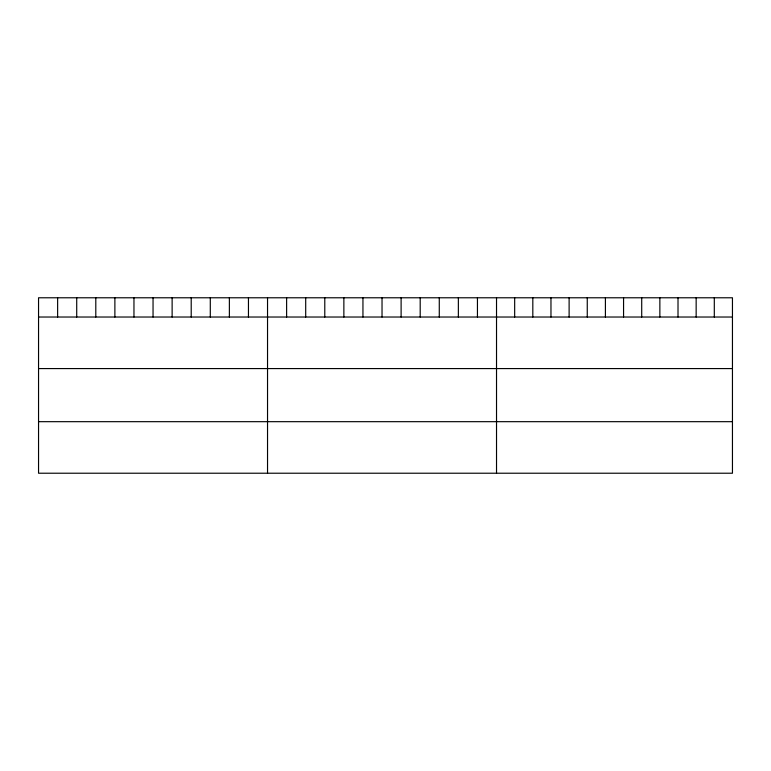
<?xml version="1.0" encoding="UTF-8"?>
<svg xmlns="http://www.w3.org/2000/svg" width="771" height="771" viewBox="0 0 771 771"><rect width="100%" height="100%" fill="white"/><g stroke="black" fill="none" stroke-linecap="round" stroke-linejoin="round"><path stroke-width="1.16" d="M732.45 317.026L732.45 473.221L38.55 473.221L38.55 297.779L732.45 297.779L732.45 317.026L38.55 317.026M38.55 368.577L732.45 368.577M38.55 421.679L732.45 421.679M714.303 297.779L714.303 317.026M696.155 297.779L696.155 317.026M678.008 297.779L678.008 317.026M659.86 297.779L659.86 317.026M641.713 297.779L641.713 317.026M623.566 297.779L623.566 317.026M605.408 297.779L605.408 317.026M587.261 297.779L587.261 317.026M569.114 297.779L569.114 317.026M550.966 297.779L550.966 317.026M532.819 297.779L532.819 317.026M514.671 297.779L514.671 317.026M496.524 297.779L496.524 473.221M477.442 297.779L477.442 317.026M458.36 297.779L458.36 317.026M439.277 297.779L439.277 317.026M420.195 297.779L420.195 317.026M401.113 297.779L401.113 317.026M382.03 297.779L382.03 317.026M362.948 297.779L362.948 317.026M343.866 297.779L343.866 317.026M324.784 297.779L324.784 317.026M305.702 297.779L305.702 317.026M286.619 297.779L286.619 317.026M267.537 297.779L267.537 473.221M248.455 297.779L248.455 317.026M229.373 297.779L229.373 317.026M210.29 297.779L210.29 317.026M191.208 297.779L191.208 317.026M172.126 297.779L172.126 317.026M153.044 297.779L153.044 317.026M133.961 297.779L133.961 317.026M114.879 297.779L114.879 317.026M95.797 297.779L95.797 317.026M76.715 297.779L76.715 317.026M57.632 297.779L57.632 317.026"/></g></svg>
